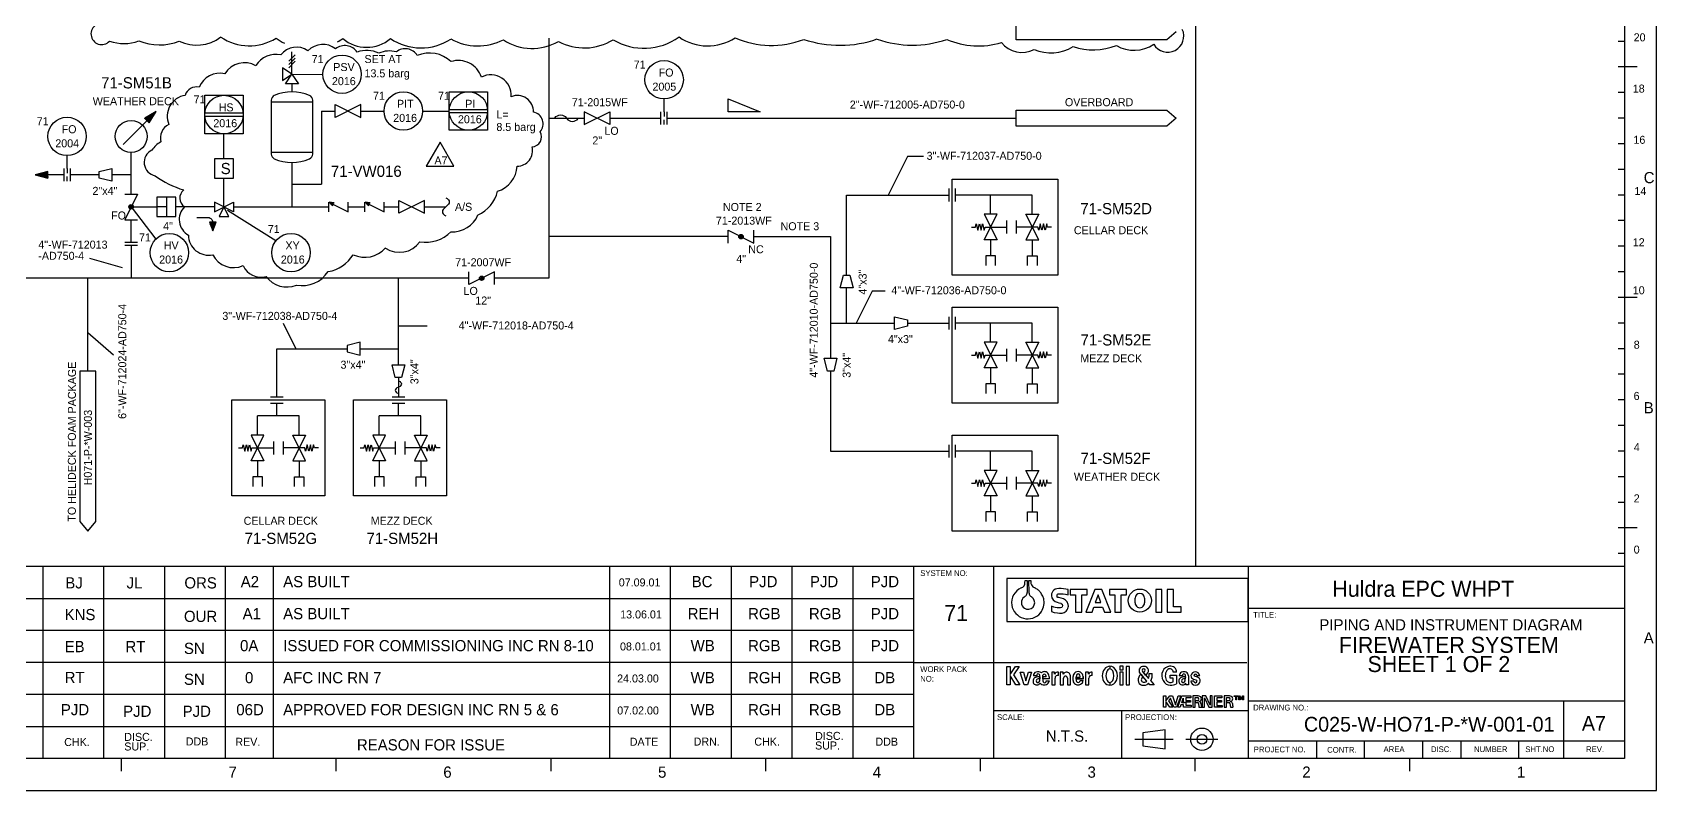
# Model space of a CAD drawing. Extents: x 0 to 840, y 0 to 594.
# Drawn here: x 333 to 840, y 0 to 237 of the extents above; entities that cross this region are included whole.
import ezdxf

# ---------------------------------------------------------------- set-up
doc = ezdxf.new("R2010")
doc.units = 0
for name, color, linetype in [('01-LIN-025-A', 7, 'Continuous'), ('08-LIN-050-A', 7, 'Continuous'), ('18-LIN-025-SP', 7, 'Continuous'), ('34-TXT-018', 7, 'Continuous'), ('35-TXT-025', 7, 'Continuous'), ('36-TXT-035', 7, 'Continuous'), ('37-TXT-050', 7, 'Continuous'), ('43-', 7, 'Continuous'), ('49-LOG-UD', 7, 'Continuous'), ('50-REV-035-TRNG', 7, 'Continuous'), ('51-REV-035-CLD', 7, 'Continuous')]:
    doc.layers.add(name, color=color, linetype=linetype)

msp = doc.modelspace()

# ---------------------------------------------------------------- linework, layer by layer
at = {"layer": '01-LIN-025-A'}
for p, q in [((640, 234.5), (640, 239.5)), ((687, 234.5), (640, 234.5)), ((690, 237), (687, 234.5)), ((462.87, 206.24), (462.87, 218.24)), ((462.87, 218.24), (474.87, 218.24)), ((474.87, 218.24), (474.87, 206.24)), ((386.51, 205.14), (386.51, 217.14)), ((386.51, 217.14), (398.51, 217.14)), ((398.51, 217.14), (398.51, 205.14)), ((435.23, 214.24), (427.23, 210.24)), ((427.23, 210.24), (427.23, 214.24)), ((427.23, 214.24), (435.23, 210.24)), ((435.23, 210.24), (435.23, 214.24)), ((530, 212), (530, 216)), ((361.01, 201.8), (371.29, 212.08)), ((367.79, 209.92), (367.79, 209.98)), ((367.89, 209.82), (367.89, 210.04)), ((367.99, 209.72), (367.99, 210.1)), ((368.09, 209.62), (368.09, 210.16)), ((368.19, 209.52), (368.19, 210.22)), ((368.29, 209.42), (368.29, 210.28)), ((368.39, 209.32), (368.39, 210.34)), ((368.49, 209.22), (368.49, 210.4)), ((368.59, 209.12), (368.59, 210.46)), ((368.69, 209.02), (368.69, 210.52)), ((368.79, 208.92), (368.79, 210.58)), ((368.89, 208.82), (368.89, 210.64)), ((368.99, 208.72), (368.99, 210.7)), ((369.09, 208.62), (369.09, 210.76)), ((369.19, 208.57), (369.19, 210.82)), ((369.29, 208.74), (369.29, 210.88)), ((369.39, 208.91), (369.39, 210.94)), ((369.49, 209.07), (369.49, 211)), ((369.59, 209.24), (369.59, 211.06)), ((369.69, 209.41), (369.69, 211.12)), ((369.79, 209.57), (369.79, 211.18)), ((369.89, 209.74), (369.89, 211.24)), ((369.99, 209.91), (369.99, 211.3)), ((370.09, 210.08), (370.09, 211.36)), ((370.19, 210.24), (370.19, 211.42)), ((370.29, 210.41), (370.29, 211.48)), ((370.39, 210.58), (370.39, 211.54)), ((370.49, 210.74), (370.49, 211.6)), ((370.59, 210.91), (370.59, 211.66)), ((370.69, 211.08), (370.69, 211.72)), ((370.79, 211.24), (370.79, 211.78)), ((370.89, 211.41), (370.89, 211.84)), ((370.99, 211.58), (370.99, 211.9)), ((371.09, 211.74), (371.09, 211.96)), ((371.19, 211.91), (371.19, 212.02)), ((386.51, 211.64), (398.51, 211.64)), ((386.51, 210.64), (398.51, 210.64)), ((423, 212.24), (423, 189.43)), ((462.87, 212.74), (474.87, 212.74)), ((462.87, 211.74), (474.87, 211.74)), ((494, 210), (505, 210)), ((495.83, 210), (496.2, 210.5)), ((496.2, 210.5), (496.66, 210.7)), ((496.66, 210.7), (497.12, 210.9)), ((497.12, 210.9), (497.67, 211)), ((497.67, 211), (498.22, 210.9)), ((498.22, 210.9), (498.67, 210.7)), ((498.67, 210.7), (499.13, 210.5)), ((499.13, 210.5), (499.5, 210)), ((499.5, 210), (499.87, 209.5)), ((499.87, 209.5), (500.33, 209.3)), ((500.33, 209.3), (500.78, 209.1)), ((500.78, 209.1), (501.33, 209)), ((501.33, 209), (501.88, 209.1)), ((501.88, 209.1), (502.34, 209.3)), ((502.34, 209.3), (502.8, 209.5)), ((502.8, 209.5), (503.17, 210)), ((505, 208), (513, 212)), ((513, 208), (505, 212)), ((505, 212), (505, 208)), ((513, 212), (513, 208)), ((529, 208), (529, 212)), ((530, 212), (530, 210.5)), ((530, 208), (530, 209.5)), ((531, 208), (531, 212)), ((640, 212.5), (687, 212.5)), ((640, 207.5), (640, 212.5)), ((687, 212.5), (690, 210)), ((690, 210), (687, 207.5)), ((398.51, 205.14), (386.51, 205.14)), ((474.87, 206.24), (462.87, 206.24)), ((687, 207.5), (640, 207.5)), ((343.51, 194.3), (343.51, 198.3)), ((335.59, 192.82), (334.76, 191.99)), ((335.78, 192.86), (334.87, 191.96)), ((335.97, 192.91), (334.98, 191.93)), ((336.15, 192.96), (335.1, 191.9)), ((336.34, 193.01), (335.21, 191.87)), ((336.53, 193.05), (335.32, 191.85)), ((336.72, 193.1), (335.44, 191.82)), ((336.91, 193.15), (335.55, 191.79)), ((337.1, 193.19), (335.66, 191.76)), ((337.29, 193.24), (335.78, 191.73)), ((337.47, 193.29), (335.89, 191.7)), ((337.51, 193.19), (336, 191.68)), ((337.51, 193.04), (336.12, 191.65)), ((337.51, 192.9), (336.23, 191.62)), ((342.51, 194.3), (342.51, 190.3)), ((343.51, 194.3), (343.51, 192.8)), ((344.51, 194.3), (344.51, 190.3)), ((353.51, 193.3), (357.51, 194.3)), ((353.51, 191.3), (353.51, 193.3)), ((357.51, 194.3), (357.51, 190.3)), ((333.7, 192.35), (333.63, 192.27)), ((333.89, 192.39), (333.74, 192.24)), ((334.08, 192.44), (333.85, 192.21)), ((334.27, 192.49), (333.97, 192.19)), ((334.46, 192.53), (334.08, 192.16)), ((334.65, 192.58), (334.19, 192.13)), ((334.83, 192.63), (334.3, 192.1)), ((335.02, 192.68), (334.42, 192.07)), ((335.21, 192.72), (334.53, 192.04)), ((335.4, 192.77), (334.65, 192.02)), ((337.51, 192.76), (336.34, 191.59)), ((337.51, 192.62), (336.45, 191.56)), ((337.51, 192.48), (336.57, 191.53)), ((337.51, 192.34), (336.68, 191.51)), ((337.51, 192.2), (336.79, 191.48)), ((337.51, 192.05), (336.91, 191.45)), ((337.51, 191.91), (337.02, 191.42)), ((337.51, 191.77), (337.13, 191.39)), ((337.51, 191.63), (337.25, 191.36)), ((337.51, 191.49), (337.36, 191.34)), ((337.51, 191.35), (337.47, 191.31)), ((343.51, 190.3), (343.51, 191.8)), ((357.51, 190.3), (353.51, 191.3)), ((619, 184), (619, 188)), ((621, 184), (621, 188)), ((361.51, 186.3), (365.51, 186.3)), ((365.51, 186.3), (361.51, 178.3)), ((371.51, 185.3), (371.51, 179.3)), ((377.51, 185.3), (371.51, 185.3)), ((374.51, 185.3), (374.51, 179.3)), ((377.51, 179.3), (377.51, 185.3)), ((455.12, 184.3), (447.12, 180.3)), ((447.12, 180.3), (447.12, 184.3)), ((447.12, 184.3), (455.12, 180.3)), ((455.12, 180.3), (455.12, 184.3)), ((632, 180), (632, 186)), ((361.51, 178.3), (365.51, 178.3)), ((363.51, 182.3), (371.26, 172.17)), ((363.51, 182.3), (367.51, 182.3)), ((367.51, 182.3), (367.61, 182.3)), ((367.51, 182.3), (367.61, 182.3)), ((367.51, 182.3), (371.51, 182.3)), ((374.51, 182.3), (371.51, 182.3)), ((371.51, 179.3), (377.51, 179.3)), ((389.51, 182.3), (377.51, 182.3)), ((408.69, 171.65), (393.58, 181.17)), ((637, 178), (637, 174)), ((640, 178), (640, 174)), ((550, 171), (550, 175)), ((550, 175), (558, 171)), ((558, 171), (558, 175)), ((632, 176), (637, 176)), ((645, 176), (640, 176)), ((361.51, 171.3), (365.51, 171.3)), ((361.51, 170.3), (365.51, 170.3)), ((632, 172), (632, 167)), ((645, 172), (645, 167)), ((350.51, 166.26), (360.7, 163.4)), ((469, 158), (469, 162)), ((477, 162), (469, 158)), ((477, 158), (477, 162)), ((585, 157), (586, 161)), ((586, 161), (588, 161)), ((588, 161), (589, 157)), ((589, 157), (585, 157)), ((602, 144), (602, 148)), ((602, 148), (606, 147)), ((619, 144), (619, 148)), ((621, 144), (621, 148)), ((358, 136), (350, 143)), ((411, 146), (415, 138)), ((456, 145), (447, 145)), ((606, 145), (602, 144)), ((606, 147), (606, 145)), ((632, 140), (632, 146)), ((435, 140), (431, 139)), ((431, 139), (431, 137)), ((431, 137), (435, 136)), ((435, 136), (435, 140)), ((637, 138), (637, 134)), ((640, 138), (640, 134)), ((445, 133), (449, 133)), ((446, 129), (445, 133)), ((449, 133), (448, 129)), ((580, 135), (584, 135)), ((581, 131), (580, 135)), ((584, 135), (583, 131)), ((632, 136), (637, 136)), ((632, 132), (632, 127)), ((645, 136), (640, 136)), ((645, 132), (645, 127)), ((347.5, 131), (347.5, 84)), ((352.5, 131), (347.5, 131)), ((352.5, 84), (352.5, 131)), ((448, 129), (446, 129)), ((447, 129), (447, 123)), ((447, 128), (447.5, 127.8)), ((447.5, 127.8), (447.7, 127.55)), ((447.7, 127.55), (447.9, 127.3)), ((447.9, 127.3), (448, 127)), ((448, 127), (447.9, 126.7)), ((583, 131), (581, 131)), ((407, 123), (411, 123)), ((445, 123), (449, 123)), ((446.1, 125.3), (446, 125)), ((446, 125), (446.1, 124.7)), ((446.3, 125.55), (446.1, 125.3)), ((446.1, 124.7), (446.3, 124.45)), ((446.5, 125.8), (446.3, 125.55)), ((446.3, 124.45), (446.5, 124.2)), ((447, 126), (446.5, 125.8)), ((446.5, 124.2), (447, 124)), ((447.5, 126.2), (447, 126)), ((447.7, 126.45), (447.5, 126.2)), ((447.9, 126.7), (447.7, 126.45)), ((403, 111), (403, 117)), ((407, 121), (411, 121)), ((409, 117), (409, 121)), ((441, 111), (441, 117)), ((445, 121), (449, 121)), ((447, 117), (447, 121)), ((403, 107), (408, 107)), ((408, 109), (408, 105)), ((411, 109), (411, 105)), ((416, 107), (411, 107)), ((441, 107), (446, 107)), ((446, 109), (446, 105)), ((449, 109), (449, 105)), ((454, 107), (449, 107)), ((619, 104), (619, 108)), ((621, 104), (621, 108)), ((403, 103), (403, 98)), ((416, 103), (416, 98)), ((441, 103), (441, 98)), ((454, 103), (454, 98)), ((632, 100), (632, 106)), ((637, 98), (637, 94)), ((640, 98), (640, 94)), ((632, 96), (637, 96)), ((632, 92), (632, 87)), ((645, 96), (640, 96)), ((645, 92), (645, 87)), ((347.5, 84), (350, 81)), ((350, 81), (352.5, 84)), ((25, 60), (608, 60)), ((677.1, 58.6), (677.1, 60.09)), ((680.1, 60.07), (680.1, 58.6)), ((677, 16), (689, 16)), ((693, 16), (703, 16)), ((712.5, 15.5), (830, 15.5))]:
    msp.add_line(p, q, dxfattribs=at)
for points in [[(830, 234), (828, 234)], [(414.74, 229.77), (412.74, 227.77)], [(414.74, 228.77), (412.74, 226.77)], [(413.74, 223.77), (413.74, 230.77)], [(413.74, 223.77), (415.74, 220.77), (411.74, 220.77), (413.74, 223.77), (410.74, 225.77), (410.74, 221.77), (413.74, 223.77)], [(414.74, 227.77), (412.74, 225.77)], [(830, 226), (828, 226)], [(834, 226), (830, 226)], [(407.26, 215.62), (407.26, 198.8)], [(420.22, 215.01), (407.26, 215.01)], [(420.22, 198.8), (420.22, 215.62)], [(560, 212), (550, 212), (550, 216), (560, 212)], [(830, 218), (828, 218)], [(371.29, 212.08), (367.75, 209.96), (369.17, 208.54), (371.29, 212.08)], [(830, 210), (828, 210)], [(407.26, 199.41), (420.22, 199.41)], [(611, 198), (606, 198), (600, 186)], [(830, 202), (828, 202)], [(333.51, 192.3), (337.51, 191.3), (337.51, 193.3), (333.51, 192.3)], [(389.51, 197.3), (389.51, 191.3)], [(395.51, 197.3), (389.51, 197.3)], [(395.51, 191.3), (395.51, 197.3)], [(830, 194), (828, 194)], [(389.51, 191.3), (392.51, 191.3)], [(392.51, 191.3), (395.51, 191.3)], [(392.51, 182.3), (392.51, 191.3)], [(389.51, 183.8), (389.51, 180.8)], [(389.51, 180.8), (395.51, 183.8)], [(395.51, 180.8), (389.51, 183.8)], [(395.51, 183.8), (395.51, 180.8)], [(425.29, 183.8), (431.29, 180.8)], [(425.29, 180.8), (425.29, 183.8)], [(426.29, 183.3), (425.4, 183.74)], [(426.52, 182.63), (426.29, 183.3), (426.96, 183.52), (425.4, 183.74), (426.52, 182.63)], [(426.35, 182.85), (425.62, 183.63), (426.69, 183.52)], [(426.18, 183.07), (425.85, 183.52), (426.41, 183.52)], [(426.69, 183.52), (426.07, 183.41), (426.35, 182.85)], [(431.29, 180.8), (431.29, 183.8)], [(436.51, 183.8), (442.51, 180.8)], [(436.51, 180.8), (436.51, 183.8)], [(437.51, 183.3), (436.62, 183.74)], [(437.74, 182.63), (437.51, 183.3), (438.18, 183.52), (436.62, 183.74), (437.74, 182.63)], [(437.57, 182.85), (436.84, 183.63), (437.9, 183.52)], [(437.4, 183.07), (437.07, 183.52), (437.62, 183.52)], [(437.9, 183.52), (437.29, 183.41), (437.57, 182.85)], [(442.51, 180.8), (442.51, 183.8)], [(645, 180), (645, 186), (621, 186)], [(830, 186), (828, 186)], [(384, 179), (387.4, 179)], [(392.51, 182.3), (391.01, 179.3)], [(391.01, 179.3), (394.01, 179.3)], [(394.01, 179.3), (392.51, 182.3)], [(634, 180), (630, 180), (634, 172), (630, 172), (634, 180)], [(643, 180), (647, 180), (643, 172), (647, 172), (643, 180)], [(830, 178), (828, 178)], [(390.05, 177.5), (387.95, 177.5), (389, 174.8), (390.05, 177.5)], [(387.96, 177.47), (389.46, 175.97)], [(388.05, 177.23), (389.42, 175.87)], [(388.07, 177.5), (389.5, 176.07)], [(388.14, 177), (389.38, 175.77)], [(388.21, 177.5), (389.54, 176.18)], [(388.23, 176.77), (389.34, 175.67)], [(388.32, 176.54), (389.3, 175.57)], [(388.35, 177.5), (389.58, 176.28)], [(388.41, 176.31), (389.26, 175.46)], [(388.49, 177.5), (389.61, 176.38)], [(388.5, 176.08), (389.22, 175.36)], [(388.59, 175.85), (389.18, 175.26)], [(388.64, 177.5), (389.65, 176.48)], [(388.68, 175.61), (389.14, 175.16)], [(388.77, 175.38), (389.1, 175.06)], [(388.78, 177.5), (389.69, 176.58)], [(388.86, 175.15), (389.06, 174.96)], [(388.92, 177.5), (389.73, 176.69)], [(388.95, 174.92), (389.02, 174.85)], [(389.06, 177.5), (389.77, 176.79)], [(389.2, 177.5), (389.81, 176.89)], [(389.34, 177.5), (389.85, 176.99)], [(389.49, 177.5), (389.89, 177.09)], [(389.63, 177.5), (389.93, 177.2)], [(389.77, 177.5), (389.97, 177.3)], [(389.91, 177.5), (390.01, 177.4)], [(626, 176), (627.25, 176), (627.5, 177), (628, 175), (628.5, 177), (629, 175), (629.5, 177), (630, 175), (630.25, 176), (632, 176)], [(651, 176), (649.75, 176), (649.5, 177), (649, 175), (648.5, 177), (648, 175), (647.5, 177), (647, 175), (646.75, 176), (645, 176)], [(830, 170), (828, 170)], [(633.5, 164), (633.5, 167), (630.5, 167), (630.5, 164)], [(643.5, 164), (643.5, 167), (646.5, 167), (646.5, 164)], [(830, 162), (828, 162)], [(599, 156), (595, 156), (590, 146)], [(830, 154), (828, 154)], [(834, 154), (830, 154)], [(645, 140), (645, 146), (621, 146)], [(830, 146), (828, 146)], [(626, 136), (627.25, 136), (627.5, 137), (628, 135), (628.5, 137), (629, 135), (629.5, 137), (630, 135), (630.25, 136), (632, 136)], [(634, 140), (630, 140), (634, 132), (630, 132), (634, 140)], [(643, 140), (647, 140), (643, 132), (647, 132), (643, 140)], [(651, 136), (649.75, 136), (649.5, 137), (649, 135), (648.5, 137), (648, 135), (647.5, 137), (647, 135), (646.75, 136), (645, 136)], [(830, 138), (828, 138)], [(633.5, 124), (633.5, 127), (630.5, 127), (630.5, 124)], [(643.5, 124), (643.5, 127), (646.5, 127), (646.5, 124)], [(830, 130), (828, 130)], [(830, 122), (828, 122)], [(416, 111), (416, 117), (403, 117)], [(454, 111), (454, 117), (441, 117)], [(830, 114), (828, 114)], [(397, 107), (398.25, 107), (398.5, 108), (399, 106), (399.5, 108), (400, 106), (400.5, 108), (401, 106), (401.25, 107), (403, 107)], [(405, 111), (401, 111), (405, 103), (401, 103), (405, 111)], [(414, 111), (418, 111), (414, 103), (418, 103), (414, 111)], [(422, 107), (420.75, 107), (420.5, 108), (420, 106), (419.5, 108), (419, 106), (418.5, 108), (418, 106), (417.75, 107), (416, 107)], [(435, 107), (436.25, 107), (436.5, 108), (437, 106), (437.5, 108), (438, 106), (438.5, 108), (439, 106), (439.25, 107), (441, 107)], [(443, 111), (439, 111), (443, 103), (439, 103), (443, 111)], [(452, 111), (456, 111), (452, 103), (456, 103), (452, 111)], [(460, 107), (458.75, 107), (458.5, 108), (458, 106), (457.5, 108), (457, 106), (456.5, 108), (456, 106), (455.75, 107), (454, 107)], [(645, 100), (645, 106), (621, 106)], [(830, 106), (828, 106)], [(404.5, 95), (404.5, 98), (401.5, 98), (401.5, 95)], [(414.5, 95), (414.5, 98), (417.5, 98), (417.5, 95)], [(442.5, 95), (442.5, 98), (439.5, 98), (439.5, 95)], [(452.5, 95), (452.5, 98), (455.5, 98), (455.5, 95)], [(626, 96), (627.25, 96), (627.5, 97), (628, 95), (628.5, 97), (629, 95), (629.5, 97), (630, 95), (630.25, 96), (632, 96)], [(634, 100), (630, 100), (634, 92), (630, 92), (634, 100)], [(643, 100), (647, 100), (643, 92), (647, 92), (643, 100)], [(651, 96), (649.75, 96), (649.5, 97), (649, 95), (648.5, 97), (648, 95), (647.5, 97), (647, 95), (646.75, 96), (645, 96)], [(830, 98), (828, 98)], [(633.5, 84), (633.5, 87), (630.5, 87), (630.5, 84)], [(643.5, 84), (643.5, 87), (646.5, 87), (646.5, 84)], [(830, 90), (828, 90)], [(830, 82), (828, 82)], [(834, 82), (830, 82)], [(830, 74), (828, 74)], [(336, 10), (336, 70)], [(355, 10), (355, 70)], [(374, 10), (374, 70)], [(408, 10), (408, 70)], [(513, 10), (513, 70)], [(532, 10), (532, 70)], [(551, 10), (551, 70)], [(570, 10), (570, 70)], [(589, 10), (589, 70)], [(830, 70), (828, 70)], [(642.72, 65.01), (642.76, 65.63), (643.39, 65.64), (643.39, 61.89)], [(643.98, 61.81), (643.95, 65.64), (644.54, 65.63)], [(608, 50), (25, 50)], [(608, 40), (25, 40)], [(608, 30), (25, 30)], [(673, 10), (673, 25)], [(733.85, 9.9), (733.85, 15.4)], [(748.79, 10.05), (748.79, 15.55)], [(767.03, 10), (767.03, 15.5)], [(779, 10), (779, 15.5)], [(797, 10), (797, 15.5)], [(360.4, 10), (360.4, 6)], [(427.48, 10), (427.48, 6)], [(494.56, 10), (494.56, 6)], [(561.64, 10), (561.64, 6)], [(628.72, 10), (628.72, 6)], [(695.8, 10), (695.8, 6)], [(762.88, 10), (762.88, 6)]]:
    msp.add_lwpolyline(points, dxfattribs=at)
for points in [[(637.05, 52.74), (712.45, 52.74), (712.45, 66.24), (637.05, 66.24)], [(656.25, 62.75), (654.79, 63.02), (654.05, 63.09), (653.31, 63.1), (652.68, 63.02), (652.11, 62.84), (651.7, 62.59), (651.4, 62.23), (651.04, 61.48), (651, 60.86), (651.15, 60.17), (651.5, 59.59), (652.15, 59.04), (652.76, 58.78), (653.34, 58.64), (653.87, 58.48), (654.07, 58.4), (654.34, 58.17), (654.42, 57.75), (654.36, 57.35), (654.19, 57.14), (653.81, 57.06), (653.36, 57.06), (652.8, 57.1), (652.17, 57.2), (651.71, 57.31), (651, 57.54), (651, 55.94), (651.84, 55.63), (652.83, 55.45), (653.54, 55.43), (654.3, 55.43), (654.93, 55.61), (655.56, 56.07), (655.91, 56.48), (656.12, 56.86), (656.21, 57.22), (656.27, 57.59), (656.2, 58.11), (655.85, 58.92), (655.42, 59.45), (654.74, 59.83), (653.25, 60.24), (653.02, 60.29), (652.8, 60.43), (652.75, 60.52), (652.75, 61.16), (652.87, 61.32), (653.13, 61.42), (653.76, 61.46), (654.64, 61.4), (655.38, 61.32), (656.25, 61.14)], [(658.5, 55.74), (660.45, 55.74), (660.45, 61.14), (662.1, 61.14), (662.1, 62.79), (656.85, 62.79), (656.85, 61.14), (658.5, 61.14)], [(661.72, 55.74), (663.67, 55.74), (664.27, 57.24), (666.97, 57.24), (667.57, 55.74), (669.52, 55.74), (666.75, 62.79), (664.5, 62.79)], [(664.65, 58.74), (666.45, 58.74), (665.55, 61.14)], [(670.8, 55.74), (672.75, 55.74), (672.75, 61.14), (674.4, 61.14), (674.4, 62.79), (669.15, 62.79), (669.15, 61.14), (670.8, 61.14)], [(683.55, 55.74), (685.5, 55.74), (685.5, 62.79), (683.55, 62.79)], [(687.15, 62.79), (687.15, 55.74), (691.5, 55.74), (691.5, 57.39), (689.1, 57.39), (689.1, 62.79)], [(679.5, 14), (686.5, 13), (686.5, 19), (679.5, 18)]]:
    msp.add_lwpolyline(points, close=True, dxfattribs=at)
for centre, radius in [((429.4, 223.72), 6), ((530, 222), 6), ((448.54, 212.24), 6), ((468.87, 212.24), 6), ((392.51, 211.14), 6), ((343.51, 204.3), 6), ((363.51, 204.3), 5), ((363.51, 182.3), 0.7), ((363.51, 182.3), 0.6), ((363.51, 182.3), 0.4), ((363.51, 182.3), 0.15), ((375.45, 168), 6), ((413.45, 168), 6), ((554, 173), 0.7), ((554, 173), 0.6), ((554, 173), 0.4), ((554, 173), 0.15), ((473, 160), 0.7), ((473, 160), 0.6), ((473, 160), 0.4), ((473, 160), 0.15), ((678.6, 59.34), 3.6), ((698, 16), 3.5), ((698, 16), 1.5)]:
    msp.add_circle(centre, radius, dxfattribs=at)
for centre, radius, start, end in [((413.74, 204.48), 13.77, 66.4218, 113.5782), ((408.88, 215.62), 1.62, 113.5782, 180), ((418.6, 215.62), 1.62, 0, 66.4218), ((408.88, 198.8), 1.62, 180, 246.4218), ((418.6, 198.8), 1.62, 293.5783, 0), ((413.74, 209.94), 13.77, 246.4218, 293.5782), ((643.59, 58.65), 5.06, 113.7635, 188.3203), ((641.21, 64.77), 1.52, 282.852, 9.044), ((645.9, 57.6), 4.34, 130.4962, 133.846), ((641.95, 61.79), 1.44, 321.7423, 3.762), ((645.2, 61.71), 1.23, 175.3152, 221.2166), ((645.2, 61.51), 1.1, 213.3486, 238.4905), ((646.49, 65.41), 1.97, 173.4672, 187.7155), ((645.83, 65.04), 1.3, 175.3061, 197.185), ((645.9, 64.8), 1.31, 186.1278, 222.8283), ((646.18, 64.84), 1.56, 216.8773, 246.654), ((644.47, 61.38), 2.3, 55.6515, 61.5466), ((644.61, 60.4), 3.11, 48.0526, 68.1437), ((644.97, 60.04), 3.18, 37.2435, 57.2587), ((644.77, 59.44), 3.71, 20.1397, 42.7842), ((678.6, 60.08), 1.5, 359.7594, 179.7594), ((643.63, 58.74), 5.11, 189.1914, 319.9278), ((643.63, 58.7), 2.03, 124.5855, 237.1816), ((645.05, 57.76), 3.67, 125.9617, 134.5122), ((643.7, 58.69), 2.06, 235.4877, 40.7807), ((644.05, 59.53), 1.19, 43.3303, 60.8198), ((646.02, 61.25), 1.43, 219.3244, 237.8771), ((643.47, 58.69), 5.21, 321.413, 9.0237), ((646.06, 59.56), 2.49, 13.5176, 27.6966), ((645.82, 59.21), 2.82, 6.0766, 19.2842), ((678.6, 58.59), 1.5, 179.7594, 0.2406)]:
    msp.add_arc(centre, radius, start, end, dxfattribs=at)
for points in [[(461.79, 185.1), (461.94, 185.04), (462.22, 184.92), (462.69, 184.49), (462.96, 183.81), (462.69, 183.1), (462.22, 182.74), (461.79, 182.3), (461.37, 181.85), (460.9, 181.5), (460.63, 180.79), (460.9, 180.1), (461.37, 179.67), (461.65, 179.56), (461.79, 179.5)], [(387.4, 179), (387.49, 179.01), (387.66, 179.03), (388.16, 178.89), (388.91, 178.2), (388.97, 177.73), (389, 177.5)]]:
    msp.add_open_spline(points, degree=3, dxfattribs=at)
at = {"layer": '08-LIN-050-A'}
for p, q in [((696, 585), (696, 70)), ((494, 235), (494, 210)), ((494, 210), (494, 173)), ((513, 210), (529, 210)), ((531, 210), (640, 210)), ((363.51, 186.3), (363.51, 199.3)), ((342.51, 192.3), (333.51, 192.3)), ((353.51, 192.3), (344.51, 192.3)), ((363.51, 192.3), (357.51, 192.3)), ((363.51, 171.3), (363.51, 178.3)), ((447, 160), (350, 160)), ((469, 160), (447, 160)), ((587, 146), (587, 157)), ((582, 146), (587, 146)), ((582, 146), (582, 135)), ((587, 146), (602, 146)), ((606, 146), (619, 146)), ((830, 70), (25, 70)), ((712.5, 57), (830, 57)), ((712.5, 28), (830, 28)), ((811, 10), (811, 28)), ((25, 20), (608, 20))]:
    msp.add_line(p, q, dxfattribs=at)
msp.add_lwpolyline([(25, 585), (830, 585), (830, 10), (25, 10)], close=True, dxfattribs=at)
for points in [[(587, 161), (587, 186), (619, 186)], [(350, 160), (321, 160), (321, 177)], [(494, 173), (494, 160), (477, 160)], [(558, 173), (582, 173), (582, 146)], [(582, 131), (582, 106), (619, 106)], [(393, 10), (393, 70)], [(608, 10), (608, 70)], [(633, 10), (633, 70)], [(712.5, 10), (712.5, 70)], [(608, 40), (712, 40)], [(633, 25), (712.5, 25)]]:
    msp.add_lwpolyline(points, dxfattribs=at)
at = {"layer": '18-LIN-025-SP'}
for p, q in [((413.74, 223.77), (423.4, 223.65)), ((413.74, 220.77), (413.74, 218.25)), ((423, 212.24), (427.23, 212.24)), ((435.23, 212.24), (442.54, 212.24)), ((454.54, 212.24), (462.87, 212.24)), ((392.51, 197.3), (392.51, 205.14)), ((413.74, 196.17), (413.74, 182.3)), ((414.02, 189.43), (423, 189.43)), ((395.51, 182.3), (425.29, 182.3)), ((431.29, 182.3), (436.51, 182.3)), ((442.51, 182.3), (447.12, 182.3)), ((455.12, 182.3), (461.79, 182.3)), ((550, 173), (494, 173)), ((363.51, 170.3), (363.51, 160)), ((350, 131), (350, 160)), ((447, 133), (447, 160)), ((409, 123), (409, 138)), ((409, 138), (431, 138)), ((435, 138), (447, 138))]:
    msp.add_line(p, q, dxfattribs=at)
for points in [[(653, 191), (653, 161), (620, 161), (620, 191), (653, 191)], [(653, 151), (653, 121), (620, 121), (620, 151), (653, 151)], [(424, 122), (424, 92), (395, 92), (395, 122), (424, 122)], [(462, 122), (462, 92), (433, 92), (433, 122), (462, 122)], [(653, 111), (653, 81), (620, 81), (620, 111), (653, 111)]]:
    msp.add_lwpolyline(points, dxfattribs=at)
at = {"layer": '43-'}
msp.add_lwpolyline([(0, 594), (0, 0), (840, 0), (840, 594)], close=True, dxfattribs=at)
at = {"layer": '49-LOG-UD'}
for p, q in [((646.39, 35.85), (645.38, 35.85)), ((647.32, 35.55), (647.32, 35.99)), ((647.32, 35.55), (647.34, 34.91)), ((647.34, 34.91), (647.32, 35.55)), ((648.3, 35.47), (648.3, 35.99)), ((651.96, 36.98), (651.07, 36.98)), ((651.07, 36.98), (651.07, 33)), ((651.96, 36.31), (651.96, 36.98)), ((653.17, 35.97), (653.17, 36.96)), ((657.73, 34.33), (657.73, 35.58)), ((658.74, 35.58), (658.74, 35.44)), ((659.94, 35.44), (659.94, 35.58)), ((660.86, 35.58), (660.86, 34.83)), ((662.55, 36.98), (661.66, 36.98)), ((661.66, 36.98), (661.66, 33)), ((662.55, 36.31), (662.55, 36.98)), ((663.75, 35.97), (663.75, 36.96)), ((669.25, 38.79), (669.25, 37.97)), ((669.25, 38.79), (669.25, 37.97)), ((678.96, 36.3), (679.57, 35.58)), ((679.57, 35.58), (678.96, 36.3)), ((679.73, 36.83), (679.41, 37.24)), ((680.74, 34.19), (679.57, 35.58)), ((680.2, 37.26), (679.73, 36.83)), ((680.42, 36.08), (679.73, 36.83)), ((679.73, 36.83), (680.42, 36.08)), ((680.38, 36.13), (681.35, 35)), ((681.56, 36.52), (682.5, 36.52)), ((688.04, 36.03), (690.03, 36.03)), ((688.04, 35.13), (688.04, 36.03)), ((690.04, 36.94), (689.03, 36.94)), ((690.03, 36.03), (690.03, 33.37)), ((691.93, 35.85), (690.92, 35.85)), ((692.86, 35.55), (692.75, 34.91)), ((692.75, 34.91), (692.86, 35.55)), ((692.86, 35.55), (692.86, 35.99)), ((693.79, 35.85), (693.79, 33)), ((696.58, 35.4), (695.72, 35.67)), ((696.44, 35.93), (697.31, 35.93)), ((648.31, 34.91), (648.3, 35.47)), ((649.3, 35.47), (648.3, 35.47)), ((648.3, 35.47), (648.31, 34.91)), ((650.35, 34.91), (648.31, 34.91)), ((648.31, 34.91), (648.31, 34.24)), ((649.34, 34.24), (650.35, 34.24)), ((651.07, 33), (652.11, 33)), ((652.11, 33), (652.11, 35.14)), ((660.79, 34.84), (658.68, 34.84)), ((658.74, 34.83), (658.74, 35.44)), ((658.74, 35.44), (659.94, 35.44)), ((658.74, 35.44), (658.74, 34.83)), ((660.86, 34.83), (658.74, 34.83)), ((658.74, 34.83), (658.74, 34.33)), ((659.93, 34.33), (660.86, 34.33)), ((660.79, 35.48), (660.79, 34.84)), ((661.66, 33), (662.69, 33)), ((662.69, 33), (662.69, 35.14)), ((669.25, 33.75), (669.25, 32.91)), ((669.25, 33.75), (669.25, 32.91)), ((681.76, 33), (681.35, 33.49)), ((683.09, 33), (681.76, 33)), ((682, 34.25), (683.09, 33)), ((688.99, 35.13), (688.04, 35.13)), ((688.99, 33.93), (688.99, 35.13)), ((692.99, 33), (692.99, 33.53)), ((693.79, 33), (692.99, 33)), ((695.43, 34.19), (694.49, 34.19)), ((695.39, 34.79), (696.24, 34.52)), ((686, 26), (686, 29.56)), ((686, 29.56), (686.76, 29.56)), ((686.76, 26), (686, 26)), ((686.76, 29.56), (686.76, 28.02)), ((686.76, 28.02), (687.92, 29.56)), ((688.02, 26), (686.76, 27.84)), ((686.76, 27.84), (686.76, 26)), ((688.21, 28.83), (687.52, 27.96)), ((687.52, 27.96), (688.9, 26)), ((687.92, 29.56), (688.76, 29.57)), ((688.9, 26), (688.02, 26)), ((689.24, 26.01), (688.21, 28.83)), ((688.76, 29.57), (689.71, 26.78)), ((690.09, 26.01), (689.24, 26.01)), ((689.71, 26.78), (690.62, 29.57)), ((691.4, 29.57), (690.09, 26.01)), ((690.44, 26), (691.75, 29.59)), ((691.18, 26), (690.44, 26)), ((690.62, 29.57), (691.4, 29.57)), ((691.45, 26.77), (691.18, 26)), ((692.19, 26.77), (691.45, 26.77)), ((691.67, 27.37), (692.18, 28.85)), ((692.18, 27.37), (691.67, 27.37)), ((691.75, 29.59), (694.56, 29.59)), ((692.18, 28.85), (692.18, 27.37)), ((692.96, 27.58), (692.18, 27.37)), ((692.18, 27.37), (692.96, 27.58)), ((692.19, 26.03), (692.19, 26.77)), ((694.62, 26.03), (692.19, 26.03)), ((694.56, 29), (692.96, 29)), ((692.96, 29), (692.96, 28.15)), ((692.96, 28.15), (694.46, 28.15)), ((694.46, 27.58), (692.96, 27.58)), ((692.96, 27.58), (692.96, 26.62)), ((692.96, 26.62), (694.62, 26.62)), ((694.46, 28.15), (694.46, 27.58)), ((694.56, 29.59), (694.56, 29)), ((694.62, 26.62), (694.62, 26.03)), ((696.59, 29.56), (695.11, 29.56)), ((695.11, 29.56), (695.11, 26)), ((695.11, 26), (695.86, 26)), ((695.86, 28.01), (695.86, 29.01)), ((695.86, 29.01), (696.59, 29.01)), ((695.86, 27.44), (695.86, 28.01)), ((696.59, 28.01), (695.86, 28.01)), ((695.86, 28.01), (695.86, 27.44)), ((695.86, 26), (695.86, 27.44)), ((695.86, 27.44), (696.75, 27.44)), ((696.95, 27.19), (697.08, 26)), ((697.08, 26), (697.96, 26)), ((697.96, 26), (697.88, 26.15)), ((699.2, 29.56), (698.1, 29.56)), ((698.1, 29.56), (698.1, 26)), ((698.1, 26), (698.78, 26)), ((698.78, 26), (698.78, 28.95)), ((698.78, 28.95), (700.17, 26)), ((700.54, 26.7), (699.2, 29.56)), ((700.17, 26), (701.22, 26)), ((701.22, 29.56), (700.54, 29.56)), ((700.54, 29.56), (700.54, 26.7)), ((701.22, 26), (701.22, 29.56)), ((701.88, 26), (701.88, 29.56)), ((701.88, 29.56), (704.25, 29.56)), ((704.3, 26), (701.88, 26)), ((704.25, 28.97), (702.65, 28.97)), ((702.65, 28.97), (702.65, 28.13)), ((702.65, 28.13), (704.14, 28.13)), ((704.14, 27.55), (702.65, 27.55)), ((702.65, 27.55), (702.65, 26.59)), ((702.65, 26.59), (704.3, 26.59)), ((704.14, 28.13), (704.14, 27.55)), ((704.25, 29.56), (704.25, 28.97)), ((704.3, 26.59), (704.3, 26)), ((706.38, 29.56), (704.91, 29.56)), ((704.91, 29.56), (704.91, 26)), ((704.91, 26), (705.65, 26)), ((705.65, 28.01), (705.65, 29.01)), ((705.65, 29.01), (706.38, 29.01)), ((705.65, 27.44), (705.65, 28.01)), ((706.38, 28.01), (705.65, 28.01)), ((705.65, 28.01), (705.65, 27.44)), ((705.65, 26), (705.65, 27.44)), ((705.65, 27.44), (706.54, 27.44)), ((706.75, 27.19), (706.88, 26)), ((706.88, 26), (707.76, 26)), ((707.76, 26), (707.67, 26.15)), ((709.73, 29.15), (709.73, 29.56)), ((709.73, 29.56), (710.22, 28.74)), ((710.22, 28.34), (709.73, 29.15)), ((710.22, 28.74), (710.71, 29.56)), ((710.71, 29.15), (710.22, 28.34)), ((710.71, 29.56), (710.71, 29.15))]:
    msp.add_line(p, q, dxfattribs=at)
for points in [[(638.11, 35.95), (638.11, 33), (637.05, 33), (637.05, 38.69), (638.11, 38.69), (638.11, 36.24), (639.74, 38.69), (640.93, 38.69), (639.18, 36.14), (641.11, 33), (639.87, 33)], [(642.43, 33), (641.17, 36.98), (642.22, 36.98), (643.02, 34.27), (643.84, 36.98), (644.8, 36.98), (643.56, 33)], [(672.4, 37.69), (673.41, 37.69), (673.41, 38.79), (672.4, 38.79)], [(672.4, 33), (673.41, 33), (673.41, 36.98), (672.4, 36.98)], [(674.32, 33), (675.33, 33), (675.33, 38.69), (674.32, 38.69)], [(708.05, 29.56), (709.27, 29.56), (709.27, 29.32), (708.05, 29.32)], [(708.54, 28.34), (708.54, 29.56), (708.78, 29.56), (708.78, 28.34)], [(709.48, 28.34), (709.48, 29.56), (709.73, 29.56), (709.73, 28.34)], [(710.71, 28.34), (710.71, 29.56), (710.95, 29.56), (710.95, 28.34)]]:
    msp.add_lwpolyline(points, close=True, dxfattribs=at)
for points in [[(654.7, 36.38), (654.7, 36.96), (653.76, 36.96), (653.76, 33)], [(655.98, 35.13), (655.98, 33), (656.98, 33), (656.98, 35.56)], [(653.76, 33), (654.77, 33), (654.77, 35.13)]]:
    msp.add_lwpolyline(points, dxfattribs=at)
for centre, radius, start, end in [((646.46, 35.93), 1.08, 104.7481, 184.1479), ((647.11, 32.37), 3.19, 86.1855, 111.16), ((646.8, 35.22), 1.86, 54.7804, 109.3391), ((646.85, 35.94), 0.469, 6.6836, 190.6981), ((648.82, 35.78), 1.35, 26.5135, 134.567), ((648.76, 35.87), 0.476, 13.5225, 164.7773), ((648.28, 35.58), 1.02, 354.0584, 22.957), ((647.37, 35.03), 2.98, 357.5453, 26.8712), ((653.03, 35.81), 1.18, 83.4029, 154.8941), ((652.98, 35.11), 0.872, 77.4778, 178.0625), ((655.72, 35.78), 1.19, 43.5759, 149.4658), ((655.37, 35.13), 0.606, 0, 180), ((655.37, 35.54), 1.61, 0.7547, 41.0336), ((663.61, 35.81), 1.18, 83.4029, 154.8941), ((663.56, 35.11), 0.872, 77.4778, 178.0625), ((679.69, 37.44), 1.34, 82.3173, 237.152), ((679.8, 37.56), 0.498, 324.1758, 219.1936), ((679.95, 37.42), 1.36, 288.4438, 93.5142), ((676.56, 36.45), 5, 343.1345, 0.8807), ((678.25, 36.27), 4.26, 331.714, 3.4414), ((689.48, 35.8), 2.94, 136.3133, 207.2937), ((687.97, 36.97), 1.06, 358.1877, 125.9768), ((688.26, 37.05), 1.78, 356.4691, 101.5547), ((692.64, 32.37), 3.19, 86.1855, 111.16), ((692.39, 35.94), 0.469, 6.6836, 190.6981), ((695.94, 35.66), 1.4, 10.9711, 169.0289), ((695.69, 35.88), 1.13, 177.5097, 254.6658), ((695.97, 35.93), 0.461, 0, 180), ((695.93, 36.05), 0.437, 196.0515, 241.4891), ((646.61, 34.13), 1.38, 118.4939, 209.2569), ((646.4, 34.29), 1.29, 220.2197, 324.2947), ((646.75, 34.23), 0.521, 139.2904, 297.2376), ((647.16, 33.83), 1.09, 80.592, 137.4805), ((646.33, 34.58), 1.04, 309.0738, 15.0619), ((648.73, 34.69), 1.72, 221.991, 317.0467), ((648.83, 34.2), 0.517, 175.6112, 4.3888), ((648.4, 34.78), 2.02, 321.4605, 344.5291), ((688.21, 35.37), 1.63, 214.1616, 298.1895), ((688.28, 36.4), 3.5, 266.853, 299.9668), ((692.15, 34.13), 1.38, 118.4939, 209.2569), ((691.94, 34.29), 1.29, 220.2197, 324.2947), ((692.16, 34.23), 0.521, 139.2904, 297.2376), ((692.57, 33.83), 1.09, 80.592, 137.4805), ((691.74, 34.58), 1.04, 309.0738, 15.0619), ((696.01, 34.07), 0.506, 5.6578, 61.8414), ((696.34, 34.31), 1.11, 353.8829, 77.9736), ((696.69, 27.84), 1.72, 76.1882, 93.6005), ((696.54, 28.51), 0.504, 275.466, 84.534), ((696.64, 27.14), 0.316, 9.5589, 71.0009), ((696.94, 28.65), 0.882, 281.44, 79.2303), ((697.12, 27.2), 0.585, 355.481, 90.8956), ((702.01, 27.38), 4.31, 183.0716, 196.6255), ((706.49, 27.84), 1.72, 76.1882, 93.6005), ((706.33, 28.51), 0.504, 275.466, 84.534), ((706.44, 27.14), 0.316, 9.5589, 71.0009), ((706.74, 28.65), 0.882, 281.44, 79.2303), ((706.92, 27.2), 0.585, 355.481, 90.8956), ((711.81, 27.38), 4.31, 183.0716, 196.6255)]:
    msp.add_arc(centre, radius, start, end, dxfattribs=at)
for centre, major_axis, ratio, start_param, end_param in [((659.3, 35.58), (0, -1.58), 0.990496, 1.570796, 4.712389), ((659.34, 35.58), (0, 0.86), 0.696509, 4.712389, 7.853982), ((669.25, 35.85), (0, -2.94), 0.807461, 3.141593, 6.283185), ((669.25, 35.86), (0, 2.11), 0.595921, 0, 3.141593), ((669.25, 35.85), (0, -2.94), 0.807461, 0, 3.141593), ((669.25, 35.86), (0, 2.11), 0.595921, 3.141593, 6.283185), ((680.15, 34.9), (-1.72, -1.46), 0.820526, 4.712389, 7.853982), ((680.16, 34.87), (0.935, 0.779), 0.757583, 1.570796, 4.712389), ((688, 35.85), (-0.09, 2.94), 0.865979, 0, 3.141593), ((692.35, 35.85), (1.43, 0), 0.860026, 0, 3.141593), ((659.3, 34.33), (-1.56, 0), 0.851785, 0, 3.141593), ((659.34, 34.33), (-0.596, 0), 0.934171, 0, 3.141593), ((695.97, 34.19), (1.48, 0), 0.865983, 3.141593, 6.283185), ((695.97, 34.16), (0.54, -0.033), 0.881638, 3.141593, 6.283185)]:
    msp.add_ellipse(centre, major_axis=major_axis, ratio=ratio, start_param=start_param, end_param=end_param, dxfattribs=at)
at = {"layer": '50-REV-035-TRNG'}
msp.add_lwpolyline([(460, 202.5), (455.67, 195), (464.33, 195)], close=True, dxfattribs=at)
at = {"layer": '51-REV-035-CLD'}
for centre, radius, start, end in [((354.29, 236.33), 3.33, 121.7052, 317.0776), ((361.2, 247.04), 13.73, 250.9894, 290.1455), ((372.3, 249.59), 16.7, 247.5755, 291.9941), ((384.02, 245.11), 12.29, 243.6036, 307.4868), ((400.45, 248.64), 16.02, 236.0088, 301.4996), ((419.29, 249.06), 17.54, 233.3658, 243.2923), ((419.29, 249.06), 17.54, 299.6952, 305.9412), ((437.06, 243.85), 11.69, 230.2715, 309.7285), ((454.04, 249.02), 17.06, 236.1202, 303.1156), ((471.82, 250.09), 17.53, 241.1521, 297.0979), ((488.81, 248.15), 16.37, 236.6193, 300.0348), ((505.1, 249.08), 17.13, 241.7894, 301.5811), ((523.7, 250.6), 18.77, 239.1576, 305.7322), ((543.59, 248.33), 15.74, 235.4541, 302.8993), ((563.48, 260.73), 28.01, 246.1245, 291.1946), ((584.91, 268.28), 35.51, 251.4419, 289.1845), ((607.62, 265.31), 32.51, 250.1545, 289.1829), ((628.24, 257.92), 25.34, 246.9099, 286.3549), ((641.75, 238.67), 8.14, 218.4954, 297.7909), ((687.3, 235.64), 5.03, 210.2451, 24.8211), ((408.74, 222.68), 7.27, 77.6388, 149.1486), ((415.16, 226.08), 6.11, 54.285, 142.7834), ((423.4, 226.52), 6.51, 52.44, 135.9332), ((430.26, 228.02), 4.66, 33.9778, 128.2538), ((437.11, 222.91), 8.27, 62.9267, 111.2096), ((444.19, 223.07), 7.93, 74.1171, 114.6839), ((449.14, 227.37), 4.34, 30.4039, 129.9429), ((456.7, 220.55), 9.79, 46.633, 112.9509), ((650.78, 243.76), 13.36, 246.9392, 301.3187), ((663.99, 250.99), 19.67, 251.4243, 291.759), ((676.82, 241.99), 10.8, 239.1115, 304.5849), ((391.26, 217.07), 6.98, 77.3064, 158.2298), ((398.96, 220.09), 7.23, 60.7644, 148.4887), ((465.75, 220.5), 7.53, 17.9069, 107.9301), ((475.83, 217.15), 6.38, 355.9946, 117.2071), ((383.88, 216.09), 3.67, 75.7915, 163.7182), ((381.41, 210.59), 6.62, 99.1468, 202.5378), ((484.15, 212.09), 5.01, 357.2463, 112.9813), ((377.46, 203.73), 4.84, 116.5852, 193.8822), ((488.54, 208.22), 3.68, 317.6292, 80.4077), ((488.69, 204.12), 3.03, 270.7066, 32.092), ((371.83, 196.17), 4.25, 115.56, 258.6901), ((376.07, 196.24), 7.14, 117.5897, 148.2383), ((484.06, 199.82), 4.84, 270.3398, 15.3132), ((475.35, 195.53), 8.76, 287.4468, 356.3982), ((388.01, 215.23), 28.79, 233.7893, 253.7098), ((381.96, 185.03), 3.26, 128.335, 236.2443), ((467.69, 189.47), 10.54, 293.3198, 347.4147), ((384.11, 178.37), 5.6, 135.0965, 241.1572), ((463.92, 183.11), 8.6, 266.7002, 337.3314), ((387.74, 173.55), 6.34, 180.8361, 281.4344), ((455.45, 182.51), 11.29, 261.1982, 314.9364), ((436.48, 175.31), 8.75, 245.54, 318.0059), ((447.37, 175.94), 7.84, 235.843, 324.1809), ((395.49, 170.56), 7.24, 206.3843, 294.4547), ((403.97, 166.31), 5.96, 203.0998, 286.4801), ((423.2, 173.23), 11.31, 279.4547, 328.6588), ((412.13, 165.23), 7.96, 215.5619, 292.1989), ((416.89, 167.51), 9.81, 259.7669, 326.3524)]:
    msp.add_arc(centre, radius, start, end, dxfattribs=at)

# ---------------------------------------------------------------- texts
at = {"layer": '34-TXT-018'}
for s, p in [('SYSTEM NO:', (610, 67)), ('TITLE:', (714, 54)), ('WORK PACK', (610, 37)), ('NO:', (610, 34)), ('DRAWING NO.:', (714, 25)), ('SCALE:', (634, 22)), ('PROJECTION:', (674, 22)), ('PROJECT NO.', (714.19, 11.92)), ('CONTR.', (737.12, 11.81)), ('AREA', (754.73, 12.01)), ('DISC.', (769.53, 12)), ('NUMBER', (783, 12)), ('SHT.NO', (799, 12)), ('REV.', (818, 12))]:
    msp.add_text(s, height=1.8, dxfattribs=at).set_placement(p)
at = {"layer": '35-TXT-025'}
for s, p in [('20', (832.86, 234)), ('71', (419.91, 227.22)), ('SET AT', (436.41, 227.22)), ('PSV', (426.65, 224.72)), ('13.5 barg', (436.41, 222.76)), ('71', (520.51, 225.5)), ('FO', (528.29, 223)), ('2016', (426.23, 220.32)), ('71', (439.05, 215.74)), ('71', (459.38, 215.74)), ('2005', (526.35, 218.6)), ('18', (832.58, 218)), ('WEATHER DECK', (351.51, 214.05)), ('71', (383.02, 214.63)), ('HS', (390.85, 212.13)), ('PIT', (446.55, 213.24)), ('PI', (467.87, 213.24)), ('71-2015WF', (501.17, 213.75)), ('2"-WF-712005-AD750-0', (588, 213)), ('OVERBOARD', (655.2, 213.75)), ('71', (334.02, 207.8)), ('2016', (389.18, 207.19)), ('2016', (445.37, 208.84)), ('2016', (465.59, 208.41)), ('8.5 barg', (477.6, 206.01)), ('L=', (477.6, 209.91)), ('2004', (339.82, 200.9)), ('FO', (341.8, 205.3)), ('2"', (507.59, 201.8)), ('LO', (511.34, 204.8)), ('16', (832.79, 202)), ('3"-WF-712037-AD750-0', (612, 197)), ('14', (833.11, 186)), ('A/S', (464.66, 181.06)), ('NOTE 2', (548.37, 181)), ('FO', (357.26, 178.36)), ('71-2013WF', (546.17, 176.75)), ('71', (365.96, 171.5)), ('4"', (373.51, 175.05)), ('71', (406.19, 174.13)), ('NOTE 3', (566.37, 175)), ('CELLAR DECK', (658, 173.75)), ('12', (832.58, 170)), ('4"-WF-712013', (334.51, 169.26)), ('-AD750-4', (334.51, 165.76)), ('HV', (373.7, 169)), ('XY', (411.7, 169)), ('NC', (556.29, 167.8)), ('2016', (372.28, 164.6)), ('2016', (410.28, 164.6)), ('71-2007WF', (464.72, 163.75)), ('4"', (552.54, 164.8)), ('LO', (467.34, 154.8)), ('4"-WF-712036-AD750-0', (601, 155)), ('10', (832.58, 155)), ('12"', (471.02, 151.8)), ('3"-WF-712038-AD750-4', (392, 147)), ('4"-WF-712018-AD750-4', (465.83, 144)), ('4"x3"', (599.91, 139.75)), ('8', (832.88, 138)), ('3"x4"', (428.91, 131.75)), ('MEZZ DECK', (660, 133.75)), ('6', (832.84, 122)), ('4', (832.91, 106)), ('WEATHER DECK', (658, 96.75)), ('2', (832.88, 90)), ('CELLAR DECK', (398.65, 83)), ('MEZZ DECK', (438.35, 83)), ('0', (832.87, 74)), ('07.09.01', (515.83, 63.75)), ('13.06.01', (516.27, 53.75)), ('08.01.01', (516.22, 43.75)), ('24.03.00', (515.32, 33.75)), ('07.02.00', (515.35, 23.75)), ('CHK.', (342.6, 13.89)), ('DISC.', (361.36, 15.5)), ('DDB', (380.56, 14.07)), ('REV.', (396.05, 13.96)), ('DATE', (519.26, 13.98)), ('DRN.', (539.22, 14.04)), ('CHK.', (558.17, 14.01)), ('SUP.', (577.15, 12.81)), ('DISC.', (577.15, 15.81)), ('DDB', (596, 14)), ('SUP.', (361.36, 12.5))]:
    msp.add_text(s, height=2.5, dxfattribs=at).set_placement(p)
for s, rotation, p in [('2"x4"', 359.9544, (351.43, 186.05)), ('4"-WF-712010-AD750-0', 89.9544, (577.97, 128.94)), ('4"x3"', 89.9544, (593.25, 154.91)), ('6"-WF-712024-AD750-4', 89.9544, (361.97, 116.07)), ('TO HELIDECK FOAM PACKAGE', 89.9544, (346.23, 83.98)), ('3"x4"', 89.9544, (453.25, 126.91)), ('3"x4"', 89.9544, (588.25, 128.91)), ('H071-P-*W-003', 89.9544, (351.24, 95.31))]:
    msp.add_text(s, height=2.5, rotation=rotation, dxfattribs=at).set_placement(p)
at = {"layer": '36-TXT-035'}
for s, p in [('71-SM51B', (354.13, 219.3)), ('S', (391.49, 192.53)), ('71-VW016', (425.91, 191.68)), ('C', (836, 189.69)), ('71-SM52D', (660.02, 180)), ('71-SM52E', (660.09, 139)), ('B', (836, 117.81)), ('71-SM52F', (660.09, 102)), ('71-SM52G', (398.96, 77)), ('71-SM52H', (437.02, 77)), ('BJ', (342.94, 63.11)), ('JL', (362.07, 63.11)), ('ORS', (380.14, 63.11)), ('A2', (397.74, 63.5)), ('AS BUILT', (411, 63.5)), ('BC', (538.61, 63.5)), ('PJD', (556.55, 63.5)), ('PJD', (575.55, 63.5)), ('PJD', (594.55, 63.5)), ('KNS', (342.73, 53.21)), ('OUR', (380, 52.65)), ('A1', (398.35, 53.5)), ('AS BUILT', (411, 53.5)), ('REH', (537.35, 53.5)), ('RGB', (556.22, 53.5)), ('RGB', (575.22, 53.5)), ('PJD', (594.55, 53.5)), ('PIPING AND INSTRUMENT DIAGRAM', (734.68, 50)), ('EB ', (342.73, 43.21)), ('RT ', (361.73, 43.21)), ('SN', (380, 42.65)), ('0A', (397.53, 43.5)), ('ISSUED FOR COMMISSIONING INC RN 8-10', (411, 43.5)), ('WB', (538.28, 43.5)), ('RGB', (556.22, 43.5)), ('RGB', (575.22, 43.5)), ('PJD', (594.55, 43.5)), ('A', (836, 45.94)), ('RT ', (342.73, 33.56)), ('SN', (380, 33)), ('0', (399.07, 33.5)), ('AFC INC RN 7', (411, 33.5)), ('WB', (538.28, 33.5)), ('RGH', (556.22, 33.5)), ('RGB', (575.22, 33.5)), ('DB', (595.67, 33.5)), ('PJD', (341.55, 23.5)), ('PJD  ', (361, 23)), ('PJD  ', (379.59, 23)), ('06D', (396.35, 23.5)), ('APPROVED FOR DESIGN INC RN 5 & 6', (411, 23.5)), ('WB', (538.28, 23.5)), ('RGH', (556.22, 23.5)), ('RGB', (575.22, 23.5)), ('DB', (595.67, 23.5)), ('REASON FOR ISSUE', (434.03, 12.51)), ('N.T.S.', (649.23, 15.25)), ('7', (393.94, 4)), ('6', (461.02, 4)), ('5', (528.1, 4)), ('4', (595.18, 4)), ('3', (662.26, 4)), ('2', (729.34, 4)), ('1', (796.42, 4))]:
    msp.add_text(s, height=3.5, dxfattribs=at).set_placement(p)
at = {"layer": '37-TXT-050'}
for s, height, p in [('Huldra EPC WHPT', 5, (738.73, 60.5)), ('71', 5, (617.51, 52.95)), ('FIREWATER SYSTEM', 5, (740.75, 43)), ('SHEET 1 OF 2', 5, (749.72, 37)), ('C025-W-HO71-P-*W-001-01', 4.6, (729.86, 18.4)), ('A7', 4.6, (816.68, 18.7))]:
    msp.add_text(s, height=height, dxfattribs=at).set_placement(p)
at = {"layer": '50-REV-035-TRNG'}
msp.add_text('A7', height=2.5, dxfattribs=at).set_placement((458.25, 195.55))

doc.saveas('drawing.dxf')
